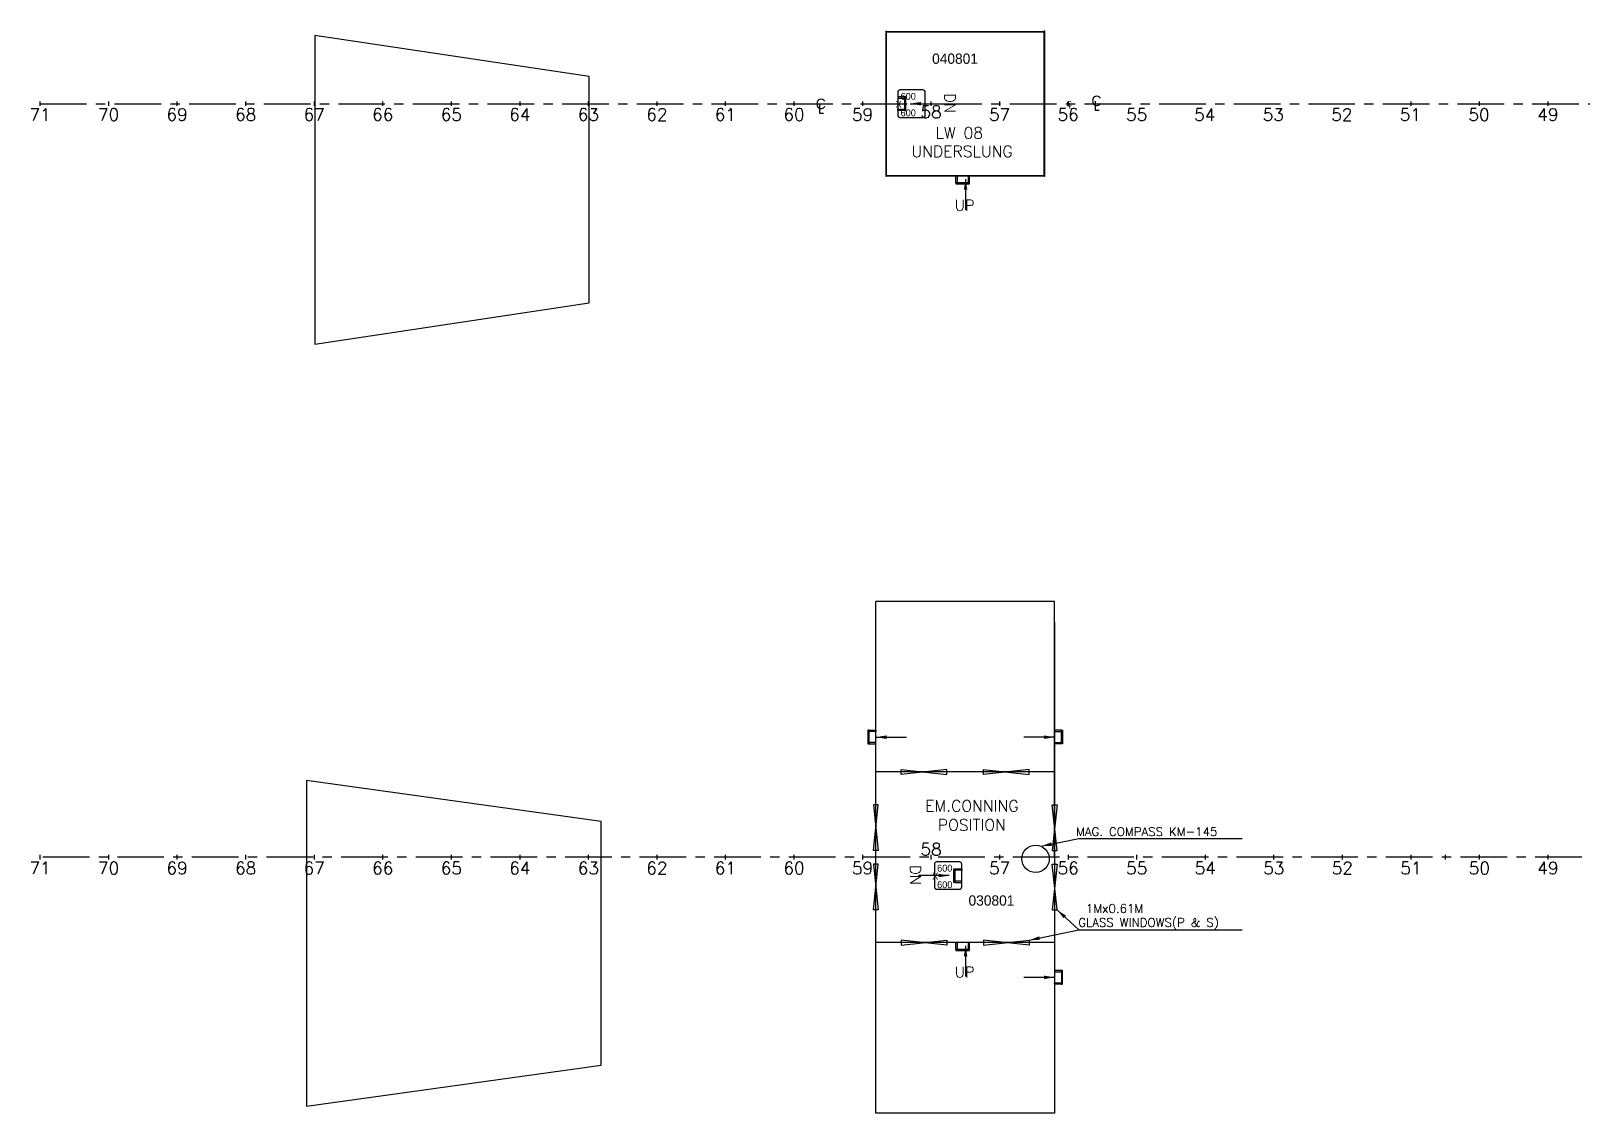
# Model space of a CAD drawing. Header units: inches. Extents: x -439515 to 171412, y -8673 to 415183.
# Drawn here: x 54469 to 83570, y 199287 to 219602 of the extents above; entities that cross this region are included whole.
import ezdxf
from ezdxf.enums import TextEntityAlignment as Align

# ---------------------------------------------------------------- set-up
doc = ezdxf.new("R2010")
doc.units = ezdxf.units.IN
doc.header["$LTSCALE"] = 700
doc.header["$MEASUREMENT"] = 0
doc.linetypes.add('CENTER', pattern=[2, 1.25, -0.25, 0.25, -0.25])
for name, color, linetype in [('00', 7, 'Continuous'), ('01', 7, 'Continuous'), ('ASTER COMPLEX', 7, 'Continuous'), ('COMPT.NOS', 4, 'Continuous'), ('COMPTNAME', 7, 'Continuous'), ('HATCHES', 7, 'Continuous'), ('UP-DOWN', 7, 'Continuous'), ('WEAPON TEXT', 7, 'Continuous')]:
    doc.layers.add(name, color=color, linetype=linetype)
doc.styles.add('ROMANS', font='romans')
doc.styles.add('style1', font='romans.shx', dxfattribs={"height": 250})
doc.dimstyles.get("Standard").update_dxf_attribs({"dimtxt": 150.18, "dimasz": 200.18, "dimexe": 0.8, "dimexo": 0.625, "dimgap": 0.09, "dimtad": 0, "dimtih": 1, "dimtoh": 1, "dimdec": 0, "dimzin": 0, "dimdsep": 46, "dimtxsty": 'Standard', "dimcen": 8.09, "dimclrd": 40, "dimclre": 40, "dimadec": 0, "dimazin": 0, "dimtfac": 1, "dimtdec": 0, "dimtofl": 0, "dimtmove": 0, "dimatfit": 3, "dimfxl": 1, "dimtolj": 1, "dimtzin": 0, "dimarcsym": 0})

# ---------------------------------------------------------------- blocks, each defined once
blk = doc.blocks.new('H 600 X 600')
at = {"layer": 'HATCHES'}
for p, q in [((-300, 550), (-300, 50)), ((250, 600), (-250, 600)), ((300, 50), (300, 550)), ((-250, 0), (250, 0))]:
    blk.add_line(p, q, dxfattribs=at)
for centre, start, end in [((-250, 550), 90, 180), ((250, 550), 0, 90), ((-250, 50), 180, 270), ((250, 50), 270, 0)]:
    blk.add_arc(centre, 50, start, end, dxfattribs=at)
for s, p in [('  X', (-460, 210)), ('600', (-240, 386)), ('600', (-240, 24))]:
    blk.add_text(s, height=150, dxfattribs=at).set_placement(p)
blk = doc.blocks.new('fghghj')
at = {"color": 3, "linetype": 'Continuous'}
blk.add_lwpolyline([(318315, -37952), (318615, -37952), (318615, -37927), (318315, -37927)], close=True, dxfattribs=at)
at = {"layer": '00', "color": 3}
for points in [[(318345, -38102), (318345, -37952), (318315, -37952), (318315, -38102)], [(318585, -38102), (318585, -37952), (318615, -37952), (318615, -38102)]]:
    blk.add_lwpolyline(points, close=True, dxfattribs=at)
at = {"layer": '01', "color": 4, "linetype": 'ByBlock'}
blk.add_line((318615, -37927), (318615, -37927), dxfattribs=at)
blk.add_line((318615, -37927), (318615, -37927), dxfattribs=at)

msp = doc.modelspace()

# ---------------------------------------------------------------- linework, layer by layer
at = {"color": 7}
for p, q in [((54635.5, 218279.8), (54635.5, 218194.1)), ((55921.6, 218279.8), (55921.6, 218194.1)), ((57207.6, 218279.8), (57207.6, 218194.1)), ((58493.7, 218279.8), (58493.7, 218194.1)), ((59779.8, 218279.8), (59779.8, 218194.1)), ((61065.8, 218279.8), (61065.8, 218194.1)), ((62351.9, 218279.8), (62351.9, 218194.1)), ((63637.9, 218279.8), (63637.9, 218194.1)), ((64924, 218279.8), (64924, 218194.1)), ((66210.1, 218279.8), (66210.1, 218194.1)), ((67496.1, 218279.8), (67496.1, 218194.1)), ((68782.2, 218279.8), (68782.2, 218194.1)), ((68782.2, 218279.8), (68782.2, 218194.1)), ((70068.3, 218279.8), (70068.3, 218194.1)), ((70068.3, 218279.8), (70068.3, 218194.1)), ((71354.3, 218279.8), (71354.3, 218194.1)), ((71354.3, 218279.8), (71354.3, 218194.1)), ((72640.4, 218279.8), (72640.4, 218194.1)), ((72640.4, 218279.8), (72640.4, 218194.1)), ((73926.4, 218279.8), (73926.4, 218194.1)), ((73926.4, 218279.8), (73926.4, 218194.1)), ((80356.8, 218279.8), (80356.8, 218194.1)), ((81642.8, 218279.8), (81642.8, 218194.1)), ((82928.9, 218279.8), (82928.9, 218194.1)), ((70320.9, 205800.1), (70320.9, 208889.6)), ((73673.8, 208499.5), (73673.8, 204088.3)), ((70320.9, 199287), (70320.9, 205800.1)), ((54635.5, 204131.2), (54635.5, 204045.4)), ((55921.6, 204131.2), (55921.6, 204045.4)), ((57207.6, 204131.2), (57207.6, 204045.4)), ((58493.7, 204131.2), (58493.7, 204045.4)), ((59779.8, 204131.2), (59779.8, 204045.4)), ((61065.8, 204131.2), (61065.8, 204045.4)), ((62351.9, 204131.2), (62351.9, 204045.4)), ((62351.9, 204131.2), (62351.9, 204045.4)), ((63637.9, 204131.2), (63637.9, 204045.4)), ((64924, 204131.2), (64924, 204045.4)), ((66210.1, 204131.2), (66210.1, 204045.4)), ((67496.1, 204131.2), (67496.1, 204045.4)), ((68782.2, 204131.2), (68782.2, 204045.4)), ((70068.3, 204131.2), (70068.3, 204045.4)), ((71354.3, 204131.2), (71354.3, 204045.4)), ((71354.3, 204131.2), (71354.3, 204045.4)), ((72640.4, 204131.2), (72640.4, 204045.4)), ((72640.4, 204131.2), (72640.4, 204045.4)), ((73673.8, 204088.3), (73673.8, 199287)), ((73926.4, 204131.2), (73926.4, 204045.4)), ((73926.4, 204131.2), (73926.4, 204045.4)), ((75212.5, 204131.2), (75212.5, 204045.4)), ((75212.5, 204131.2), (75212.5, 204045.4)), ((76498.6, 204131.2), (76498.6, 204045.4)), ((77784.6, 204131.2), (77784.6, 204045.4)), ((77784.6, 204131.2), (77784.6, 204045.4)), ((79070.7, 204131.2), (79070.7, 204045.4)), ((80356.8, 204131.2), (80356.8, 204045.4)), ((80999.8, 204131.2), (80999.8, 204045.4)), ((81642.8, 204131.2), (81642.8, 204045.4)), ((82928.9, 204131.2), (82928.9, 204045.4))]:
    msp.add_line(p, q, dxfattribs=at)
for p, q in [((68782.2, 218279.8), (68782.2, 218194.1)), ((70068.3, 218279.8), (70068.3, 218194.1)), ((71354.3, 218279.8), (71354.3, 218194.1)), ((72640.4, 218279.8), (72640.4, 218194.1)), ((73926.4, 218279.8), (73926.4, 218194.1))]:
    msp.add_line(p, q)
at = {"color": 5, "linetype": 'CENTER'}
for p, q in [((54635.5, 218236.9), (109279.3, 218236.9)), ((107364.1, 204088.3), (54635.5, 204088.3))]:
    msp.add_line(p, q, dxfattribs=at)
at = {"linetype": 'Continuous'}
for p, q in [((73673.8, 205691.5), (70320.9, 205691.5)), ((73673.8, 202485.1), (70320.9, 202485.1))]:
    msp.add_line(p, q, dxfattribs=at)
for points in [[(74433.1, 218285.7), (74433.1, 218114.8), (74511.9, 218114.8)], [(69260.3, 218228.4), (69260.3, 218057.4), (69339.1, 218057.4)]]:
    msp.add_lwpolyline(points)
for points in [[(70797, 205645.3), (70797, 205737.6), (71654.4, 205645.3), (71654.4, 205737.6), (70797, 205645.3)], [(73197.7, 205645.3), (73197.7, 205737.6), (72340.3, 205645.3), (72340.3, 205737.6), (73197.7, 205645.3)], [(70367.1, 204216.9), (70274.8, 204216.9), (70367.1, 205074.3), (70274.8, 205074.3), (70367.1, 204216.9)], [(73627.6, 204216.9), (73720, 204216.9), (73627.6, 205074.3), (73720, 205074.3), (73627.6, 204216.9)], [(70367.1, 203959.7), (70274.8, 203959.7), (70367.1, 203102.3), (70274.8, 203102.3), (70367.1, 203959.7)], [(73627.6, 203959.7), (73720, 203959.7), (73627.6, 203102.3), (73720, 203102.3), (73627.6, 203959.7)], [(70797, 202531.3), (70797, 202438.9), (71654.4, 202531.3), (71654.4, 202438.9), (70797, 202531.3)], [(73197.7, 202531.3), (73197.7, 202438.9), (72340.3, 202531.3), (72340.3, 202438.9), (73197.7, 202531.3)]]:
    msp.add_lwpolyline(points, dxfattribs=at)
at = {"color": 4}
msp.add_circle((73317.5, 204058.4), 257.2, dxfattribs=at)
at = {"layer": '01', "color": 7}
for p, q in [((70514.8, 219601.5), (70509.6, 219601.5)), ((70509.6, 219601.5), (70509.6, 216872.3)), ((70514.8, 219601.5), (70514.8, 216872.3)), ((70514.8, 219593.3), (70514.8, 219588.1)), ((70514.8, 219593.3), (73476.7, 219593.3)), ((70514.8, 219588.1), (73476.7, 219588.1)), ((73476.7, 219588.1), (70514.8, 219588.1)), ((70514.8, 219588.1), (70514.8, 216885.7)), ((73481.9, 219601.6), (73476.7, 219601.6)), ((73476.7, 219601.6), (73476.7, 216872.3)), ((73476.7, 219593.3), (73476.7, 219588.1)), ((73476.7, 216885.7), (73476.7, 219588.1)), ((73481.9, 219601.6), (73481.9, 216872.3)), ((70514.8, 216872.3), (70509.6, 216872.3)), ((70514.8, 216880.5), (70514.8, 216885.7)), ((70514.8, 216885.7), (73476.7, 216885.7)), ((70514.8, 216885.7), (73476.7, 216885.7)), ((70514.8, 216880.5), (73476.7, 216880.5)), ((73476.7, 216880.5), (73476.7, 216885.7)), ((73481.9, 216872.3), (73476.7, 216872.3))]:
    msp.add_line(p, q, dxfattribs=at)
for points in [[(59797.4, 213724.4), (64940.7, 214496.1), (64940.7, 218747.7), (59797.4, 219519.3), (59797.4, 213724.4)], [(59636.1, 199414.6), (65167, 200186.3), (65167, 204760.5), (59636.1, 205532.1), (59636.1, 199414.6)]]:
    msp.add_lwpolyline(points, dxfattribs=at)
at = {"layer": 'ASTER COMPLEX', "color": 0, "linetype": 'Continuous'}
for p, q in [((73673.8, 208889.6), (70320.9, 208889.6)), ((73673.8, 204088.3), (73673.8, 208889.6)), ((73673.8, 199287), (70320.9, 199287)), ((73673.8, 199287), (70320.9, 199287))]:
    msp.add_line(p, q, dxfattribs=at)

# ---------------------------------------------------------------- block references
at = {"color": 0, "xscale": 0.8573749999999999, "yscale": 0.8573749999999999, "zscale": 0.8573749999999999}
for p in [(70989.9, 217979.7), (71675.8, 203488.1)]:
    msp.add_blockref('H 600 X 600', p, dxfattribs=at)
at = {"color": 5, "linetype": 'Continuous', "yscale": 0.8573749999999999, "zscale": 0.8573749999999999}
for p, xscale, rotation in [((103400.4, 491280.8), 0.8573749999999999, 270), ((344993, 184212.8), 0.8573749999999999, 180), ((37653.2, -66699.5), 0.8573749999999999, 90), ((106341.5, -66699.5), -0.8573749999999999, 270), ((39265.4, 476789.2), -0.8573749999999999, 90), ((344993, 169817.4), 0.8573749999999999, 180), ((106341.5, 474876.1), 0.8573749999999999, 270)]:
    msp.add_blockref('fghghj', p, dxfattribs=dict(at, xscale=xscale, rotation=rotation))

# ---------------------------------------------------------------- texts
for p in [(69193, 218134.8), (74365.8, 218192.1)]:
    msp.add_text('C', height=195.8).set_placement(p)
at = {"color": 7, "lineweight": 25, "width": 0.85}
for s, p in [('C', (73897.6, 218181.7)), ('L', (73931.2, 218140.4))]:
    msp.add_text(s, height=107.2, dxfattribs=at).set_placement(p)
at = {"color": 7, "style": 'ROMANS'}
for s, p in [('71', (54638.1, 218033.6)), ('70', (55924.2, 218033.6)), ('69', (57210.2, 218033.6)), ('68', (58496.3, 218033.6)), ('67', (59782.4, 218033.6)), ('66', (61068.4, 218033.6)), ('65', (62354.5, 218033.6)), ('64', (63640.5, 218033.6)), ('63', (64926.6, 218033.6)), ('62', (66212.7, 218033.6)), ('61', (67498.7, 218033.6)), ('60', (68784.8, 218033.6)), ('60', (68784.8, 218033.6)), ('59', (70070.9, 218033.6)), ('59', (70070.9, 218033.6)), ('58', (71356.9, 218083.8)), ('58', (71356.9, 218083.8)), ('57', (72643, 218033.6)), ('57', (72643, 218033.6)), ('56', (73929, 218033.6)), ('56', (73929, 218033.6)), ('55', (75215.1, 218033.6)), ('55', (75215.1, 218033.6)), ('54', (76492.2, 218031.5)), ('53', (77778.3, 218031.5)), ('52', (79064.3, 218031.5)), ('51', (80350.4, 218031.5)), ('50', (81636.5, 218031.5)), ('49', (82931.5, 218033.6)), ('58', (71356.9, 204238.7)), ('71', (54638.1, 203884.9)), ('70', (55924.2, 203884.9)), ('69', (57210.2, 203884.9)), ('68', (58496.3, 203884.9)), ('67', (59782.4, 203884.9)), ('66', (61068.4, 203884.9)), ('65', (62354.5, 203884.9)), ('64', (63640.5, 203884.9)), ('63', (64926.6, 203884.9)), ('62', (66212.7, 203884.9)), ('61', (67498.7, 203884.9)), ('60', (68784.8, 203884.9)), ('59', (70070.9, 203884.9)), ('57', (72643, 203884.9)), ('56', (73929, 203884.9)), ('55', (75215.1, 203884.9)), ('54', (76501.2, 203884.9)), ('53', (77787.2, 203884.9)), ('52', (79073.3, 203884.9)), ('51', (80359.4, 203884.9)), ('50', (81645.4, 203884.9)), ('49', (82931.5, 203884.9))]:
    msp.add_text(s, height=231.49, dxfattribs=at).set_placement(p, align=Align.MIDDLE)
at = {"style": 'ROMANS'}
for s, p in [('60', (68784.8, 218033.6)), ('59', (70070.9, 218033.6)), ('58', (71356.9, 218083.8)), ('57', (72643, 218033.6)), ('55', (75215.1, 218033.6))]:
    msp.add_text(s, height=231.49, dxfattribs=at).set_placement(p, align=Align.MIDDLE)
at = {"layer": 'COMPT.NOS', "color": 4, "linetype": 'ByBlock', "char_height": 192.91, "width": 1570.243, "attachment_point": 1}
for s, insert in [('040801', (71376.1, 219178.5)), ('030801', (72059.4, 203373.3))]:
    msp.add_mtext(s, dxfattribs=dict(at, insert=insert))
at = {"layer": 'COMPTNAME', "style": 'style1'}
for s, p in [('LW 08', (72333.1, 217580.7)), ('UNDERSLUNG', (72889.9, 217234.3))]:
    msp.add_text(s, height=214.34, dxfattribs=at).set_placement(p, align=Align.RIGHT)
at = {"layer": 'COMPTNAME', "insert": (72121.9, 204873.9), "char_height": 214.34, "width": 2004.543, "attachment_point": 5, "style": 'style1'}
msp.add_mtext('EM.CONNING\\PPOSITION ', dxfattribs=at)
at = {"layer": 'UP-DOWN', "color": 7, "style": 'ROMANS'}
for p in [(71611.6, 218432.5), (70962.4, 203940.9)]:
    msp.add_text('DN', height=201.59, rotation=270, dxfattribs=at).set_placement(p)
for p in [(71801.3, 216227.7), (71801.3, 201832.3)]:
    msp.add_text('UP', height=201.59, dxfattribs=at).set_placement(p)
at = {"layer": 'WEAPON TEXT', "style": 'ROMANS'}
for s, height, p in [('MAG. COMPASS KM-145', 162.044, (74076.1, 204487.8)), ('1Mx0.61M', 162.04, (74262.2, 203046.8)), ('GLASS WINDOWS(P & S)', 162.044, (74118.1, 202783.3))]:
    msp.add_text(s, height=height, dxfattribs=at).set_placement(p)

# ---------------------------------------------------------------- leaders
at = {"color": 0}
for points in [[(70966.7, 218236.9), (71544.4, 218236.9)], [(72004.6, 216822.1), (72004.6, 216244.4)], [(71699, 203745.3), (71121.4, 203745.3)], [(72004.6, 202426.7), (72004.6, 201849)]]:
    msp.add_leader(points, dimstyle='Standard', dxfattribs=at)
at = {"color": 3}
for points in [[(70320.9, 206343.1), (70898.6, 206343.1)], [(73673.8, 206343.1), (73096.1, 206343.1)], [(73673.8, 201833.5), (73096.1, 201833.5)]]:
    msp.add_leader(points, dimstyle='Standard', dxfattribs=at)
at = {"color": 0}
for points in [[(73420.7, 204294), (74129.2, 204442), (77191.6, 204442)], [(73720, 203102.3), (74129.2, 202725.8), (76491.9, 202725.8)], [(73197.7, 202531.3), (74129.2, 202725.8), (77191.6, 202725.8)]]:
    msp.add_leader(points, dimstyle='Standard', override={"dimgap": 0.09, "dimtad": 0}, dxfattribs=at)

doc.saveas('drawing.dxf')
